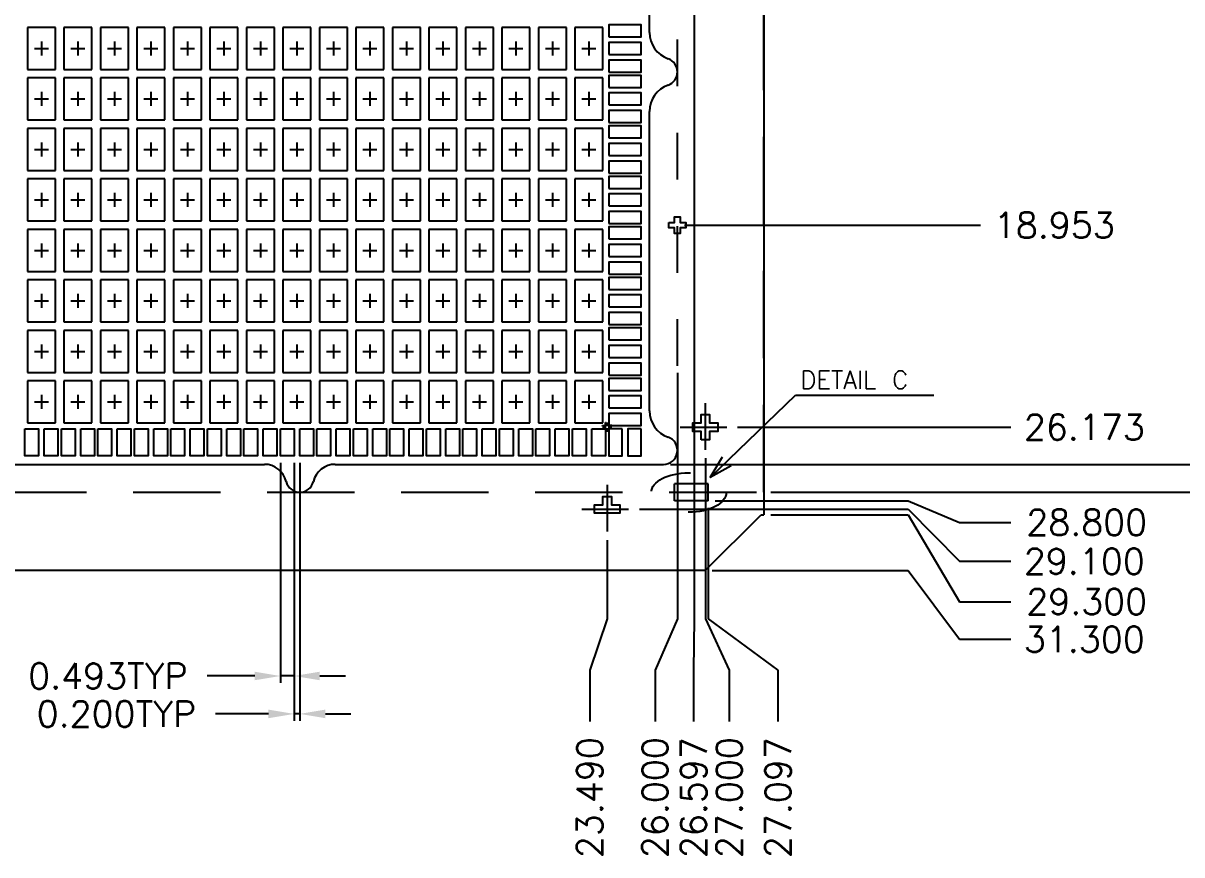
# Model space of a CAD drawing. Header units: millimetres. Extents: x 404.31 to 412.44, y 108.49 to 113.89.
# Drawn here: x 407.147 to 409.632, y 108.516 to 110.3 of the extents above; entities that cross this region are included whole.
import ezdxf

# ---------------------------------------------------------------- set-up
doc = ezdxf.new("R2010")
doc.units = ezdxf.units.MM
doc.header["$LTSCALE"] = 0.5
doc.header["$PDMODE"] = 98
for name, pattern in [('CENTER', [50.8, 31.75, -6.35, 6.35, -6.35]), ('DASHED', [19.05, 12.7, -6.35]), ('HIDDEN', [0.375, 0.25, -0.125])]:
    doc.linetypes.add(name, pattern=pattern)
for name, color, linetype in [('1', 7, 'Continuous'), ('1D', 4, 'Continuous'), ('bz', 3, 'Continuous'), ('DIMENSION', 3, 'Continuous')]:
    doc.layers.add(name, color=color, linetype=linetype)
doc.styles.add('ROMANS', font='romans.shx', dxfattribs={"bigfont": 'AllInOneBig.shx'})
doc.styles.add('SIMPLEX', font='simplex.shx', dxfattribs={"bigfont": 'AllInOneBig.shx'})
doc.styles.get("Standard").update_dxf_attribs({"font": 'txt', "bigfont": 'gbcbig.shx'})
doc.dimstyles.new('C', dxfattribs={"dimtxt": 2.5, "dimasz": 2, "dimexe": 0.35, "dimexo": 0.35, "dimgap": 0.35, "dimtad": 1, "dimdec": 3, "dimtxsty": 'ROMANS', "dimblk": 'OPEN30', "dimcen": 0.3, "dimclrd": 256, "dimclre": 256, "dimclrt": 256, "dimazin": 3, "dimtfac": 1, "dimtdec": 3, "dimtmove": 0, "dimatfit": 0, "dimldrblk": 'OPEN30', "dimfxl": 0.15, "dimarcsym": 1})
doc.dimstyles.new('Standard2', dxfattribs={"dimtxt": 0.055, "dimasz": 0.055, "dimexe": 0.015, "dimexo": 0.015, "dimgap": 0.027, "dimtad": 1, "dimdec": 3, "dimlfac": 16.666667, "dimrnd": 0.0005, "dimzin": 1, "dimtxsty": 'SIMPLEX', "dimcen": 0.1905, "dimclrd": 256, "dimclre": 256, "dimclrt": 256, "dimazin": 3, "dimtp": 0.03, "dimtm": 0.05, "dimtfac": 0.8, "dimtdec": 3, "dimtmove": 0, "dimatfit": 3, "dimfxl": 0.05, "dimtzin": 4, "dimlwd": -1, "dimlwe": -1})

# ---------------------------------------------------------------- blocks, each defined once
blk = doc.blocks.new('_Open30')
at = {"color": 0, "linetype": 'ByBlock', "lineweight": -2}
for p, q in [((-1, 0.268), (0, 0)), ((0, 0), (-1, -0.268)), ((0, 0), (-1, 0))]:
    blk.add_line(p, q, dxfattribs=at)
blk = doc.blocks.new('*D40')
at = {"ltscale": 0.1, "transparency": 16777216}
for p, q in [((408.535, 112.6538), (410.0379, 112.6538)), ((410.0229, 112.5988), (410.0229, 111.59)), ((410.0229, 109.4088), (410.0229, 110.4176)), ((408.535, 109.3538), (410.0379, 109.3538))]:
    blk.add_line(p, q, dxfattribs=at)
for points in [[(410.0137, 112.5988), (410.032, 112.5988), (410.0229, 112.6538)], [(410.0137, 109.4088), (410.032, 109.4088), (410.0229, 109.3538)]]:
    blk.add_solid(points, dxfattribs=at)
at = {"layer": 'Defpoints', "color": 0, "ltscale": 0.1, "transparency": 16777216}
for p in [(408.52, 112.6538), (408.52, 109.3538), (410.0229, 109.3538)]:
    blk.add_point(p, dxfattribs=at)
at = {"ltscale": 0.1, "transparency": 16777216, "insert": (410.0229, 111.0038), "char_height": 0.055, "attachment_point": 5, "rotation": 90, "style": 'SIMPLEX'}
blk.add_mtext('\\A1;50.000X55.000(MOLD PKG)', dxfattribs=at)
blk = doc.blocks.new('*D41')
at = {"ltscale": 0.1, "transparency": 16777216}
for p, q in [((408.7508, 112.7138), (410.2158, 112.7138)), ((410.2008, 112.6588), (410.2008, 111.6057)), ((410.2008, 109.3488), (410.2008, 110.4019)), ((408.7508, 109.2938), (410.2158, 109.2938))]:
    blk.add_line(p, q, dxfattribs=at)
for points in [[(410.1916, 112.6588), (410.2099, 112.6588), (410.2008, 112.7138)], [(410.1916, 109.3488), (410.2099, 109.3488), (410.2008, 109.2938)]]:
    blk.add_solid(points, dxfattribs=at)
at = {"layer": 'Defpoints', "color": 0, "ltscale": 0.1, "transparency": 16777216}
for p in [(408.7358, 112.7138), (408.7358, 109.2938), (410.2008, 109.2938)]:
    blk.add_point(p, dxfattribs=at)
at = {"ltscale": 0.1, "transparency": 16777216, "insert": (410.2008, 111.0038), "char_height": 0.055, "attachment_point": 5, "rotation": 90, "style": 'SIMPLEX'}
blk.add_mtext('\\A1;57.000%%p0.500(TAPE WIDTH)', dxfattribs=at)
blk = doc.blocks.new('*D71')
at = {"ltscale": 0.1, "transparency": 16777216}
for p, q in [((408.3994, 109.191), (408.3994, 109.0222)), ((408.3994, 109.0222), (408.362, 108.9122)), ((408.362, 108.9122), (408.362, 108.8022))]:
    blk.add_line(p, q, dxfattribs=at)
at = {"layer": 'Defpoints', "color": 0, "ltscale": 0.1, "transparency": 16777216}
for p in [(406.99, 111.0038), (408.3994, 109.206), (408.362, 108.8022)]:
    blk.add_point(p, dxfattribs=at)
at = {"ltscale": 0.1, "transparency": 16777216, "insert": (408.362, 108.639), "char_height": 0.055, "attachment_point": 5, "rotation": 90, "style": 'SIMPLEX'}
blk.add_mtext('\\A1;23.490', dxfattribs=at)
blk = doc.blocks.new('*D72')
at = {"ltscale": 0.1, "transparency": 16777216}
for p, q in [((408.61, 109.3667), (408.61, 109.0222)), ((408.61, 109.0222), (408.6613, 108.9122)), ((408.6613, 108.9122), (408.6613, 108.8022))]:
    blk.add_line(p, q, dxfattribs=at)
at = {"layer": 'Defpoints', "color": 0, "ltscale": 0.1, "transparency": 16777216}
for p in [(406.99, 111.0038), (408.61, 109.3817), (408.6613, 108.8022)]:
    blk.add_point(p, dxfattribs=at)
at = {"ltscale": 0.1, "transparency": 16777216, "insert": (408.6613, 108.639), "char_height": 0.055, "attachment_point": 5, "rotation": 90, "style": 'SIMPLEX'}
blk.add_mtext('\\A1;27.000', dxfattribs=at)
blk = doc.blocks.new('*D73')
at = {"ltscale": 0.1, "transparency": 16777216}
blk.add_line((408.6791, 109.4335), (409.2651, 109.4335), dxfattribs=at)
at = {"layer": 'Defpoints', "color": 0, "ltscale": 0.1, "transparency": 16777216}
for p in [(406.99, 111.0038), (408.6641, 109.4335), (409.2651, 109.4335)]:
    blk.add_point(p, dxfattribs=at)
at = {"ltscale": 0.1, "transparency": 16777216, "insert": (409.4231, 109.4335), "char_height": 0.055, "attachment_point": 5, "style": 'SIMPLEX'}
blk.add_mtext('\\A1;26.173', dxfattribs=at)
blk = doc.blocks.new('*D75')
at = {"ltscale": 0.1, "transparency": 16777216}
for p, q in [((408.4685, 109.2578), (409.0451, 109.2578)), ((409.0451, 109.2578), (409.1551, 109.1459)), ((409.1551, 109.1459), (409.2651, 109.1459))]:
    blk.add_line(p, q, dxfattribs=at)
at = {"layer": 'Defpoints', "color": 0, "ltscale": 0.1, "transparency": 16777216}
for p in [(406.99, 111.0038), (408.4535, 109.2578), (409.2651, 109.1459)]:
    blk.add_point(p, dxfattribs=at)
at = {"ltscale": 0.1, "transparency": 16777216, "insert": (409.4231, 109.1459), "char_height": 0.055, "attachment_point": 5, "style": 'SIMPLEX'}
blk.add_mtext('\\A1;29.100', dxfattribs=at)
blk = doc.blocks.new('*D76')
at = {"ltscale": 0.1, "transparency": 16777216}
for p, q in [((408.6308, 109.2758), (409.0451, 109.2758)), ((409.0451, 109.2758), (409.1551, 109.2291)), ((409.1551, 109.2291), (409.2651, 109.2291))]:
    blk.add_line(p, q, dxfattribs=at)
at = {"layer": 'Defpoints', "color": 0, "ltscale": 0.1, "transparency": 16777216}
for p in [(406.99, 111.0038), (408.6158, 109.2758), (409.2651, 109.2291)]:
    blk.add_point(p, dxfattribs=at)
at = {"ltscale": 0.1, "transparency": 16777216, "insert": (409.4283, 109.2291), "char_height": 0.055, "attachment_point": 5, "style": 'SIMPLEX'}
blk.add_mtext('\\A1;28.800', dxfattribs=at)
blk = doc.blocks.new('*D77')
at = {"ltscale": 0.1, "transparency": 16777216}
for p, q in [((408.6248, 109.1258), (409.0451, 109.1258)), ((409.0451, 109.1258), (409.1551, 108.9786)), ((409.1551, 108.9786), (409.2651, 108.9786))]:
    blk.add_line(p, q, dxfattribs=at)
at = {"layer": 'Defpoints', "color": 0, "ltscale": 0.1, "transparency": 16777216}
for p in [(406.99, 111.0038), (408.6098, 109.1258), (409.2651, 108.9786)]:
    blk.add_point(p, dxfattribs=at)
at = {"ltscale": 0.1, "transparency": 16777216, "insert": (409.4231, 108.9786), "char_height": 0.055, "attachment_point": 5, "style": 'SIMPLEX'}
blk.add_mtext('\\A1;31.300', dxfattribs=at)
blk = doc.blocks.new('*D90')
at = {"ltscale": 0.1, "transparency": 16777216}
for p, q in [((408.7508, 109.2458), (409.0451, 109.2458)), ((409.0451, 109.2458), (409.1551, 109.0592)), ((409.1551, 109.0592), (409.2651, 109.0592))]:
    blk.add_line(p, q, dxfattribs=at)
at = {"layer": 'Defpoints', "color": 0, "ltscale": 0.1, "transparency": 16777216}
for p in [(406.99, 111.0038), (408.7358, 109.2458), (409.2651, 109.0592)]:
    blk.add_point(p, dxfattribs=at)
at = {"ltscale": 0.1, "transparency": 16777216, "insert": (409.4283, 109.0592), "char_height": 0.055, "attachment_point": 5, "style": 'SIMPLEX'}
blk.add_mtext('\\A1;29.300', dxfattribs=at)
blk = doc.blocks.new('*D93')
at = {"ltscale": 0.1, "transparency": 16777216}
for p, q in [((408.6158, 109.2608), (408.6158, 109.0222)), ((408.6158, 109.0222), (408.7658, 108.9122)), ((408.7658, 108.9122), (408.7658, 108.8022))]:
    blk.add_line(p, q, dxfattribs=at)
at = {"layer": 'Defpoints', "color": 0, "ltscale": 0.1, "transparency": 16777216}
for p in [(406.99, 111.0038), (408.6158, 109.2758), (408.7658, 108.8022)]:
    blk.add_point(p, dxfattribs=at)
at = {"ltscale": 0.1, "transparency": 16777216, "insert": (408.7658, 108.639), "char_height": 0.055, "attachment_point": 5, "rotation": 90, "style": 'SIMPLEX'}
blk.add_mtext('\\A1;27.097', dxfattribs=at)
blk = doc.blocks.new('*D94')
at = {"ltscale": 0.1, "transparency": 16777216}
for p, q in [((408.5858, 110.3558), (408.5858, 109.0222)), ((408.5858, 109.0222), (408.5848, 108.9122)), ((408.5848, 108.9122), (408.5848, 108.8022))]:
    blk.add_line(p, q, dxfattribs=at)
at = {"layer": 'Defpoints', "color": 0, "ltscale": 0.1, "transparency": 16777216}
for p in [(406.99, 111.0038), (408.5858, 110.3708), (408.5848, 108.8022)]:
    blk.add_point(p, dxfattribs=at)
at = {"ltscale": 0.1, "transparency": 16777216, "insert": (408.5848, 108.639), "char_height": 0.055, "attachment_point": 5, "rotation": 90, "style": 'SIMPLEX'}
blk.add_mtext('\\A1;26.597', dxfattribs=at)
blk = doc.blocks.new('*D106')
at = {"ltscale": 0.1, "transparency": 16777216}
for p, q in [((408.55, 109.5498), (408.55, 109.0222)), ((408.55, 109.0222), (408.5021, 108.9122)), ((408.5021, 108.9122), (408.5021, 108.8022))]:
    blk.add_line(p, q, dxfattribs=at)
at = {"layer": 'Defpoints', "color": 0, "ltscale": 0.1, "transparency": 16777216}
for p in [(406.99, 111.0038), (408.55, 109.5648), (408.5021, 108.8022)]:
    blk.add_point(p, dxfattribs=at)
at = {"ltscale": 0.1, "transparency": 16777216, "insert": (408.5021, 108.639), "char_height": 0.055, "attachment_point": 5, "rotation": 90, "style": 'SIMPLEX'}
blk.add_mtext('\\A1;26.000', dxfattribs=at)
blk = doc.blocks.new('*D122')
at = {"ltscale": 0.1, "transparency": 16777216}
blk.add_line((408.565, 109.8667), (409.2006, 109.8667), dxfattribs=at)
at = {"layer": 'Defpoints', "color": 0, "ltscale": 0.1, "transparency": 16777216}
for p in [(406.99, 111.0038), (408.55, 109.8667), (409.2006, 109.8667)]:
    blk.add_point(p, dxfattribs=at)
at = {"ltscale": 0.1, "transparency": 16777216, "insert": (409.3586, 109.8667), "char_height": 0.055, "attachment_point": 5, "style": 'SIMPLEX'}
blk.add_mtext('\\A1;18.953', dxfattribs=at)
blk = doc.blocks.new('*D131')
at = {"ltscale": 0.1, "transparency": 16777216}
for p, q in [((407.6983, 109.3568), (407.6983, 108.8849)), ((407.7278, 109.3568), (407.7278, 108.8849)), ((407.6433, 108.8999), (407.5412, 108.8999)), ((407.7278, 108.8999), (407.6983, 108.8999)), ((407.7828, 108.8999), (407.8378, 108.8999))]:
    blk.add_line(p, q, dxfattribs=at)
for points in [[(407.6433, 108.9091), (407.6433, 108.8908), (407.6983, 108.8999)], [(407.7828, 108.9091), (407.7828, 108.8908), (407.7278, 108.8999)]]:
    blk.add_solid(points, dxfattribs=at)
at = {"layer": 'Defpoints', "color": 0, "ltscale": 0.1, "transparency": 16777216}
for p in [(407.6983, 109.3718), (407.7278, 109.3718), (407.6983, 108.8999)]:
    blk.add_point(p, dxfattribs=at)
at = {"ltscale": 0.1, "transparency": 16777216, "insert": (407.3282, 108.8999), "char_height": 0.055, "attachment_point": 5, "style": 'SIMPLEX'}
blk.add_mtext('\\A1;0.493TYP', dxfattribs=at)
blk = doc.blocks.new('*D132')
at = {"ltscale": 0.1, "transparency": 16777216}
for p, q in [((407.7278, 109.3568), (407.7278, 108.8036)), ((407.7398, 109.3568), (407.7398, 108.8036)), ((407.6728, 108.8186), (407.5595, 108.8186)), ((407.7398, 108.8186), (407.7278, 108.8186)), ((407.7948, 108.8186), (407.8498, 108.8186))]:
    blk.add_line(p, q, dxfattribs=at)
for points in [[(407.6728, 108.8278), (407.6728, 108.8094), (407.7278, 108.8186)], [(407.7948, 108.8278), (407.7948, 108.8094), (407.7398, 108.8186)]]:
    blk.add_solid(points, dxfattribs=at)
at = {"layer": 'Defpoints', "color": 0, "ltscale": 0.1, "transparency": 16777216}
for p in [(407.7278, 109.3718), (407.7398, 109.3718), (407.7278, 108.8186)]:
    blk.add_point(p, dxfattribs=at)
at = {"ltscale": 0.1, "transparency": 16777216, "insert": (407.3465, 108.8186), "char_height": 0.055, "attachment_point": 5, "style": 'SIMPLEX'}
blk.add_mtext('\\A1;0.200TYP', dxfattribs=at)

msp = doc.modelspace()

# ---------------------------------------------------------------- linework, layer by layer
at = {"color": 2, "linetype": 'HIDDEN', "ltscale": 1.5}
msp.add_line((408.735808, 109.293803), (408.735808, 112.713803), dxfattribs=at)
at = {"color": 3, "linetype": 'CENTER', "ltscale": 0.005}
msp.add_line((408.549988, 109.564826), (408.549988, 112.221784), dxfattribs=at)
at = {"color": 0}
msp.add_line((408.735808, 110.370803), (408.735808, 109.245803), dxfattribs=at)
at = {"color": 4, "linetype": 'CENTER', "ltscale": 0.005}
for p, q in [((407.170738, 110.245703), (407.200738, 110.245703)), ((407.185738, 110.260703), (407.185738, 110.230703)), ((407.249038, 110.245703), (407.279038, 110.245703)), ((407.264038, 110.260703), (407.264038, 110.230703)), ((407.327338, 110.245703), (407.357338, 110.245703)), ((407.342338, 110.260703), (407.342338, 110.230703)), ((407.405638, 110.245703), (407.435638, 110.245703)), ((407.420638, 110.260703), (407.420638, 110.230703)), ((407.483938, 110.245703), (407.513938, 110.245703)), ((407.498938, 110.260703), (407.498938, 110.230703)), ((407.562238, 110.245703), (407.592238, 110.245703)), ((407.577238, 110.260703), (407.577238, 110.230703)), ((407.640538, 110.245703), (407.670538, 110.245703)), ((407.655538, 110.260703), (407.655538, 110.230703)), ((407.718838, 110.245703), (407.748838, 110.245703)), ((407.733838, 110.260703), (407.733838, 110.230703)), ((407.797138, 110.245703), (407.827138, 110.245703)), ((407.812138, 110.260703), (407.812138, 110.230703)), ((407.875438, 110.245703), (407.905438, 110.245703)), ((407.890438, 110.260703), (407.890438, 110.230703)), ((407.953738, 110.245703), (407.983738, 110.245703)), ((407.968738, 110.260703), (407.968738, 110.230703)), ((408.032038, 110.245703), (408.062038, 110.245703)), ((408.047038, 110.260703), (408.047038, 110.230703)), ((408.110338, 110.245703), (408.140338, 110.245703)), ((408.125338, 110.260703), (408.125338, 110.230703)), ((408.188638, 110.245703), (408.218638, 110.245703)), ((408.203638, 110.260703), (408.203638, 110.230703)), ((408.266938, 110.245703), (408.296938, 110.245703)), ((408.281938, 110.260703), (408.281938, 110.230703)), ((408.345238, 110.245703), (408.375238, 110.245703)), ((408.360238, 110.260703), (408.360238, 110.230703)), ((407.170738, 110.137403), (407.200738, 110.137403)), ((407.185738, 110.152403), (407.185738, 110.122403)), ((407.249038, 110.137403), (407.279038, 110.137403)), ((407.264038, 110.152403), (407.264038, 110.122403)), ((407.327338, 110.137403), (407.357338, 110.137403)), ((407.342338, 110.152403), (407.342338, 110.122403)), ((407.405638, 110.137403), (407.435638, 110.137403)), ((407.420638, 110.152403), (407.420638, 110.122403)), ((407.483938, 110.137403), (407.513938, 110.137403)), ((407.498938, 110.152403), (407.498938, 110.122403)), ((407.562238, 110.137403), (407.592238, 110.137403)), ((407.577238, 110.152403), (407.577238, 110.122403)), ((407.640538, 110.137403), (407.670538, 110.137403)), ((407.655538, 110.152403), (407.655538, 110.122403)), ((407.718838, 110.137403), (407.748838, 110.137403)), ((407.733838, 110.152403), (407.733838, 110.122403)), ((407.797138, 110.137403), (407.827138, 110.137403)), ((407.812138, 110.152403), (407.812138, 110.122403)), ((407.875438, 110.137403), (407.905438, 110.137403)), ((407.890438, 110.152403), (407.890438, 110.122403)), ((407.953738, 110.137403), (407.983738, 110.137403)), ((407.968738, 110.152403), (407.968738, 110.122403)), ((408.032038, 110.137403), (408.062038, 110.137403)), ((408.047038, 110.152403), (408.047038, 110.122403)), ((408.110338, 110.137403), (408.140338, 110.137403)), ((408.125338, 110.152403), (408.125338, 110.122403)), ((408.188638, 110.137403), (408.218638, 110.137403)), ((408.203638, 110.152403), (408.203638, 110.122403)), ((408.266938, 110.137403), (408.296938, 110.137403)), ((408.281938, 110.152403), (408.281938, 110.122403)), ((408.345238, 110.137403), (408.375238, 110.137403)), ((408.360238, 110.152403), (408.360238, 110.122403)), ((407.185738, 110.044103), (407.185738, 110.014103)), ((407.264038, 110.044103), (407.264038, 110.014103)), ((407.342338, 110.044103), (407.342338, 110.014103)), ((407.420638, 110.044103), (407.420638, 110.014103)), ((407.498938, 110.044103), (407.498938, 110.014103)), ((407.577238, 110.044103), (407.577238, 110.014103)), ((407.655538, 110.044103), (407.655538, 110.014103)), ((407.733838, 110.044103), (407.733838, 110.014103)), ((407.812138, 110.044103), (407.812138, 110.014103)), ((407.890438, 110.044103), (407.890438, 110.014103)), ((407.968738, 110.044103), (407.968738, 110.014103)), ((408.047038, 110.044103), (408.047038, 110.014103)), ((408.125338, 110.044103), (408.125338, 110.014103)), ((408.203638, 110.044103), (408.203638, 110.014103)), ((408.281938, 110.044103), (408.281938, 110.014103)), ((408.360238, 110.044103), (408.360238, 110.014103)), ((407.170738, 110.029103), (407.200738, 110.029103)), ((407.249038, 110.029103), (407.279038, 110.029103)), ((407.327338, 110.029103), (407.357338, 110.029103)), ((407.405638, 110.029103), (407.435638, 110.029103)), ((407.483938, 110.029103), (407.513938, 110.029103)), ((407.562238, 110.029103), (407.592238, 110.029103)), ((407.640538, 110.029103), (407.670538, 110.029103)), ((407.718838, 110.029103), (407.748838, 110.029103)), ((407.797138, 110.029103), (407.827138, 110.029103)), ((407.875438, 110.029103), (407.905438, 110.029103)), ((407.953738, 110.029103), (407.983738, 110.029103)), ((408.032038, 110.029103), (408.062038, 110.029103)), ((408.110338, 110.029103), (408.140338, 110.029103)), ((408.188638, 110.029103), (408.218638, 110.029103)), ((408.266938, 110.029103), (408.296938, 110.029103)), ((408.345238, 110.029103), (408.375238, 110.029103)), ((407.170738, 109.920803), (407.200738, 109.920803)), ((407.185738, 109.935803), (407.185738, 109.905803)), ((407.249038, 109.920803), (407.279038, 109.920803)), ((407.264038, 109.935803), (407.264038, 109.905803)), ((407.327338, 109.920803), (407.357338, 109.920803)), ((407.342338, 109.935803), (407.342338, 109.905803)), ((407.405638, 109.920803), (407.435638, 109.920803)), ((407.420638, 109.935803), (407.420638, 109.905803)), ((407.483938, 109.920803), (407.513938, 109.920803)), ((407.498938, 109.935803), (407.498938, 109.905803)), ((407.562238, 109.920803), (407.592238, 109.920803)), ((407.577238, 109.935803), (407.577238, 109.905803)), ((407.640538, 109.920803), (407.670538, 109.920803)), ((407.655538, 109.935803), (407.655538, 109.905803)), ((407.718838, 109.920803), (407.748838, 109.920803)), ((407.733838, 109.935803), (407.733838, 109.905803)), ((407.797138, 109.920803), (407.827138, 109.920803)), ((407.812138, 109.935803), (407.812138, 109.905803)), ((407.875438, 109.920803), (407.905438, 109.920803)), ((407.890438, 109.935803), (407.890438, 109.905803)), ((407.953738, 109.920803), (407.983738, 109.920803)), ((407.968738, 109.935803), (407.968738, 109.905803)), ((408.032038, 109.920803), (408.062038, 109.920803)), ((408.047038, 109.935803), (408.047038, 109.905803)), ((408.110338, 109.920803), (408.140338, 109.920803)), ((408.125338, 109.935803), (408.125338, 109.905803)), ((408.188638, 109.920803), (408.218638, 109.920803)), ((408.203638, 109.935803), (408.203638, 109.905803)), ((408.266938, 109.920803), (408.296938, 109.920803)), ((408.281938, 109.935803), (408.281938, 109.905803)), ((408.345238, 109.920803), (408.375238, 109.920803)), ((408.360238, 109.935803), (408.360238, 109.905803)), ((407.185738, 109.827503), (407.185738, 109.797503)), ((407.264038, 109.827503), (407.264038, 109.797503)), ((407.342338, 109.827503), (407.342338, 109.797503)), ((407.420638, 109.827503), (407.420638, 109.797503)), ((407.498938, 109.827503), (407.498938, 109.797503)), ((407.577238, 109.827503), (407.577238, 109.797503)), ((407.655538, 109.827503), (407.655538, 109.797503)), ((407.733838, 109.827503), (407.733838, 109.797503)), ((407.812138, 109.827503), (407.812138, 109.797503)), ((407.890438, 109.827503), (407.890438, 109.797503)), ((407.968738, 109.827503), (407.968738, 109.797503)), ((408.047038, 109.827503), (408.047038, 109.797503)), ((408.125338, 109.827503), (408.125338, 109.797503)), ((408.203638, 109.827503), (408.203638, 109.797503)), ((408.281938, 109.827503), (408.281938, 109.797503)), ((408.360238, 109.827503), (408.360238, 109.797503)), ((407.170738, 109.812503), (407.200738, 109.812503)), ((407.249038, 109.812503), (407.279038, 109.812503)), ((407.327338, 109.812503), (407.357338, 109.812503)), ((407.405638, 109.812503), (407.435638, 109.812503)), ((407.483938, 109.812503), (407.513938, 109.812503)), ((407.562238, 109.812503), (407.592238, 109.812503)), ((407.640538, 109.812503), (407.670538, 109.812503)), ((407.718838, 109.812503), (407.748838, 109.812503)), ((407.797138, 109.812503), (407.827138, 109.812503)), ((407.875438, 109.812503), (407.905438, 109.812503)), ((407.953738, 109.812503), (407.983738, 109.812503)), ((408.032038, 109.812503), (408.062038, 109.812503)), ((408.110338, 109.812503), (408.140338, 109.812503)), ((408.188638, 109.812503), (408.218638, 109.812503)), ((408.266938, 109.812503), (408.296938, 109.812503)), ((408.345238, 109.812503), (408.375238, 109.812503)), ((407.185738, 109.719203), (407.185738, 109.689203)), ((407.264038, 109.719203), (407.264038, 109.689203)), ((407.342338, 109.719203), (407.342338, 109.689203)), ((407.420638, 109.719203), (407.420638, 109.689203)), ((407.498938, 109.719203), (407.498938, 109.689203)), ((407.577238, 109.719203), (407.577238, 109.689203)), ((407.655538, 109.719203), (407.655538, 109.689203)), ((407.733838, 109.719203), (407.733838, 109.689203)), ((407.812138, 109.719203), (407.812138, 109.689203)), ((407.890438, 109.719203), (407.890438, 109.689203)), ((407.968738, 109.719203), (407.968738, 109.689203)), ((408.047038, 109.719203), (408.047038, 109.689203)), ((408.125338, 109.719203), (408.125338, 109.689203)), ((408.203638, 109.719203), (408.203638, 109.689203)), ((408.281938, 109.719203), (408.281938, 109.689203)), ((408.360238, 109.719203), (408.360238, 109.689203)), ((407.170738, 109.704203), (407.200738, 109.704203)), ((407.249038, 109.704203), (407.279038, 109.704203)), ((407.327338, 109.704203), (407.357338, 109.704203)), ((407.405638, 109.704203), (407.435638, 109.704203)), ((407.483938, 109.704203), (407.513938, 109.704203)), ((407.562238, 109.704203), (407.592238, 109.704203)), ((407.640538, 109.704203), (407.670538, 109.704203)), ((407.718838, 109.704203), (407.748838, 109.704203)), ((407.797138, 109.704203), (407.827138, 109.704203)), ((407.875438, 109.704203), (407.905438, 109.704203)), ((407.953738, 109.704203), (407.983738, 109.704203)), ((408.032038, 109.704203), (408.062038, 109.704203)), ((408.110338, 109.704203), (408.140338, 109.704203)), ((408.188638, 109.704203), (408.218638, 109.704203)), ((408.266938, 109.704203), (408.296938, 109.704203)), ((408.345238, 109.704203), (408.375238, 109.704203)), ((407.170738, 109.595903), (407.200738, 109.595903)), ((407.185738, 109.610903), (407.185738, 109.580903)), ((407.249038, 109.595903), (407.279038, 109.595903)), ((407.264038, 109.610903), (407.264038, 109.580903)), ((407.327338, 109.595903), (407.357338, 109.595903)), ((407.342338, 109.610903), (407.342338, 109.580903)), ((407.405638, 109.595903), (407.435638, 109.595903)), ((407.420638, 109.610903), (407.420638, 109.580903)), ((407.483938, 109.595903), (407.513938, 109.595903)), ((407.498938, 109.610903), (407.498938, 109.580903)), ((407.562238, 109.595903), (407.592238, 109.595903)), ((407.577238, 109.610903), (407.577238, 109.580903)), ((407.640538, 109.595903), (407.670538, 109.595903)), ((407.655538, 109.610903), (407.655538, 109.580903)), ((407.718838, 109.595903), (407.748838, 109.595903)), ((407.733838, 109.610903), (407.733838, 109.580903)), ((407.797138, 109.595903), (407.827138, 109.595903)), ((407.812138, 109.610903), (407.812138, 109.580903)), ((407.875438, 109.595903), (407.905438, 109.595903)), ((407.890438, 109.610903), (407.890438, 109.580903)), ((407.953738, 109.595903), (407.983738, 109.595903)), ((407.968738, 109.610903), (407.968738, 109.580903)), ((408.032038, 109.595903), (408.062038, 109.595903)), ((408.047038, 109.610903), (408.047038, 109.580903)), ((408.110338, 109.595903), (408.140338, 109.595903)), ((408.125338, 109.610903), (408.125338, 109.580903)), ((408.188638, 109.595903), (408.218638, 109.595903)), ((408.203638, 109.610903), (408.203638, 109.580903)), ((408.266938, 109.595903), (408.296938, 109.595903)), ((408.281938, 109.610903), (408.281938, 109.580903)), ((408.345238, 109.595903), (408.375238, 109.595903)), ((408.360238, 109.610903), (408.360238, 109.580903)), ((407.185738, 109.502603), (407.185738, 109.472603)), ((407.264038, 109.502603), (407.264038, 109.472603)), ((407.342338, 109.502603), (407.342338, 109.472603)), ((407.420638, 109.502603), (407.420638, 109.472603)), ((407.498938, 109.502603), (407.498938, 109.472603)), ((407.577238, 109.502603), (407.577238, 109.472603)), ((407.655538, 109.502603), (407.655538, 109.472603)), ((407.733838, 109.502603), (407.733838, 109.472603)), ((407.812138, 109.502603), (407.812138, 109.472603)), ((407.890438, 109.502603), (407.890438, 109.472603)), ((407.968738, 109.502603), (407.968738, 109.472603)), ((408.047038, 109.502603), (408.047038, 109.472603)), ((408.125338, 109.502603), (408.125338, 109.472603)), ((408.203638, 109.502603), (408.203638, 109.472603)), ((408.281938, 109.502603), (408.281938, 109.472603)), ((408.360238, 109.502603), (408.360238, 109.472603)), ((407.170738, 109.487603), (407.200738, 109.487603)), ((407.249038, 109.487603), (407.279038, 109.487603)), ((407.327338, 109.487603), (407.357338, 109.487603)), ((407.405638, 109.487603), (407.435638, 109.487603)), ((407.483938, 109.487603), (407.513938, 109.487603)), ((407.562238, 109.487603), (407.592238, 109.487603)), ((407.640538, 109.487603), (407.670538, 109.487603)), ((407.718838, 109.487603), (407.748838, 109.487603)), ((407.797138, 109.487603), (407.827138, 109.487603)), ((407.875438, 109.487603), (407.905438, 109.487603)), ((407.953738, 109.487603), (407.983738, 109.487603)), ((408.032038, 109.487603), (408.062038, 109.487603)), ((408.110338, 109.487603), (408.140338, 109.487603)), ((408.188638, 109.487603), (408.218638, 109.487603)), ((408.266938, 109.487603), (408.296938, 109.487603)), ((408.345238, 109.487603), (408.375238, 109.487603))]:
    msp.add_line(p, q, dxfattribs=at)
at = {"ltscale": 0.1}
msp.add_line((408.402988, 109.474753), (408.425038, 109.474753), dxfattribs=at)
at = {"linetype": 'CENTER', "ltscale": 0.001}
for p, q in [((408.609988, 109.485214), (408.609988, 109.381693)), ((408.555892, 109.433453), (408.664083, 109.433453)), ((408.399388, 109.309564), (408.399388, 109.206043)), ((408.345292, 109.257803), (408.453483, 109.257803))]:
    msp.add_line(p, q, dxfattribs=at)
at = {"color": 1, "linetype": 'HIDDEN', "ltscale": 0.5}
for points in [[(407.155738, 110.200703), (407.215738, 110.200703), (407.215738, 110.290703), (407.155738, 110.290703)], [(407.234038, 110.200703), (407.294038, 110.200703), (407.294038, 110.290703), (407.234038, 110.290703)], [(407.312338, 110.200703), (407.372338, 110.200703), (407.372338, 110.290703), (407.312338, 110.290703)], [(407.390638, 110.200703), (407.450638, 110.200703), (407.450638, 110.290703), (407.390638, 110.290703)], [(407.468938, 110.200703), (407.528938, 110.200703), (407.528938, 110.290703), (407.468938, 110.290703)], [(407.547238, 110.200703), (407.607238, 110.200703), (407.607238, 110.290703), (407.547238, 110.290703)], [(407.625538, 110.200703), (407.685538, 110.200703), (407.685538, 110.290703), (407.625538, 110.290703)], [(407.703838, 110.200703), (407.763838, 110.200703), (407.763838, 110.290703), (407.703838, 110.290703)], [(407.782138, 110.200703), (407.842138, 110.200703), (407.842138, 110.290703), (407.782138, 110.290703)], [(407.860438, 110.200703), (407.920438, 110.200703), (407.920438, 110.290703), (407.860438, 110.290703)], [(407.938738, 110.200703), (407.998738, 110.200703), (407.998738, 110.290703), (407.938738, 110.290703)], [(408.017038, 110.200703), (408.077038, 110.200703), (408.077038, 110.290703), (408.017038, 110.290703)], [(408.095338, 110.200703), (408.155338, 110.200703), (408.155338, 110.290703), (408.095338, 110.290703)], [(408.173638, 110.200703), (408.233638, 110.200703), (408.233638, 110.290703), (408.173638, 110.290703)], [(408.251938, 110.200703), (408.311938, 110.200703), (408.311938, 110.290703), (408.251938, 110.290703)], [(408.330238, 110.200703), (408.390238, 110.200703), (408.390238, 110.290703), (408.330238, 110.290703)], [(407.155738, 110.092403), (407.215738, 110.092403), (407.215738, 110.182403), (407.155738, 110.182403)], [(407.234038, 110.092403), (407.294038, 110.092403), (407.294038, 110.182403), (407.234038, 110.182403)], [(407.312338, 110.092403), (407.372338, 110.092403), (407.372338, 110.182403), (407.312338, 110.182403)], [(407.390638, 110.092403), (407.450638, 110.092403), (407.450638, 110.182403), (407.390638, 110.182403)], [(407.468938, 110.092403), (407.528938, 110.092403), (407.528938, 110.182403), (407.468938, 110.182403)], [(407.547238, 110.092403), (407.607238, 110.092403), (407.607238, 110.182403), (407.547238, 110.182403)], [(407.625538, 110.092403), (407.685538, 110.092403), (407.685538, 110.182403), (407.625538, 110.182403)], [(407.703838, 110.092403), (407.763838, 110.092403), (407.763838, 110.182403), (407.703838, 110.182403)], [(407.782138, 110.092403), (407.842138, 110.092403), (407.842138, 110.182403), (407.782138, 110.182403)], [(407.860438, 110.092403), (407.920438, 110.092403), (407.920438, 110.182403), (407.860438, 110.182403)], [(407.938738, 110.092403), (407.998738, 110.092403), (407.998738, 110.182403), (407.938738, 110.182403)], [(408.017038, 110.092403), (408.077038, 110.092403), (408.077038, 110.182403), (408.017038, 110.182403)], [(408.095338, 110.092403), (408.155338, 110.092403), (408.155338, 110.182403), (408.095338, 110.182403)], [(408.173638, 110.092403), (408.233638, 110.092403), (408.233638, 110.182403), (408.173638, 110.182403)], [(408.251938, 110.092403), (408.311938, 110.092403), (408.311938, 110.182403), (408.251938, 110.182403)], [(408.330238, 110.092403), (408.390238, 110.092403), (408.390238, 110.182403), (408.330238, 110.182403)], [(407.155738, 109.984103), (407.215738, 109.984103), (407.215738, 110.074103), (407.155738, 110.074103)], [(407.234038, 109.984103), (407.294038, 109.984103), (407.294038, 110.074103), (407.234038, 110.074103)], [(407.312338, 109.984103), (407.372338, 109.984103), (407.372338, 110.074103), (407.312338, 110.074103)], [(407.390638, 109.984103), (407.450638, 109.984103), (407.450638, 110.074103), (407.390638, 110.074103)], [(407.468938, 109.984103), (407.528938, 109.984103), (407.528938, 110.074103), (407.468938, 110.074103)], [(407.547238, 109.984103), (407.607238, 109.984103), (407.607238, 110.074103), (407.547238, 110.074103)], [(407.625538, 109.984103), (407.685538, 109.984103), (407.685538, 110.074103), (407.625538, 110.074103)], [(407.703838, 109.984103), (407.763838, 109.984103), (407.763838, 110.074103), (407.703838, 110.074103)], [(407.782138, 109.984103), (407.842138, 109.984103), (407.842138, 110.074103), (407.782138, 110.074103)], [(407.860438, 109.984103), (407.920438, 109.984103), (407.920438, 110.074103), (407.860438, 110.074103)], [(407.938738, 109.984103), (407.998738, 109.984103), (407.998738, 110.074103), (407.938738, 110.074103)], [(408.017038, 109.984103), (408.077038, 109.984103), (408.077038, 110.074103), (408.017038, 110.074103)], [(408.095338, 109.984103), (408.155338, 109.984103), (408.155338, 110.074103), (408.095338, 110.074103)], [(408.173638, 109.984103), (408.233638, 109.984103), (408.233638, 110.074103), (408.173638, 110.074103)], [(408.251938, 109.984103), (408.311938, 109.984103), (408.311938, 110.074103), (408.251938, 110.074103)], [(408.330238, 109.984103), (408.390238, 109.984103), (408.390238, 110.074103), (408.330238, 110.074103)], [(407.155738, 109.875803), (407.215738, 109.875803), (407.215738, 109.965803), (407.155738, 109.965803)], [(407.234038, 109.875803), (407.294038, 109.875803), (407.294038, 109.965803), (407.234038, 109.965803)], [(407.312338, 109.875803), (407.372338, 109.875803), (407.372338, 109.965803), (407.312338, 109.965803)], [(407.390638, 109.875803), (407.450638, 109.875803), (407.450638, 109.965803), (407.390638, 109.965803)], [(407.468938, 109.875803), (407.528938, 109.875803), (407.528938, 109.965803), (407.468938, 109.965803)], [(407.547238, 109.875803), (407.607238, 109.875803), (407.607238, 109.965803), (407.547238, 109.965803)], [(407.625538, 109.875803), (407.685538, 109.875803), (407.685538, 109.965803), (407.625538, 109.965803)], [(407.703838, 109.875803), (407.763838, 109.875803), (407.763838, 109.965803), (407.703838, 109.965803)], [(407.782138, 109.875803), (407.842138, 109.875803), (407.842138, 109.965803), (407.782138, 109.965803)], [(407.860438, 109.875803), (407.920438, 109.875803), (407.920438, 109.965803), (407.860438, 109.965803)], [(407.938738, 109.875803), (407.998738, 109.875803), (407.998738, 109.965803), (407.938738, 109.965803)], [(408.017038, 109.875803), (408.077038, 109.875803), (408.077038, 109.965803), (408.017038, 109.965803)], [(408.095338, 109.875803), (408.155338, 109.875803), (408.155338, 109.965803), (408.095338, 109.965803)], [(408.173638, 109.875803), (408.233638, 109.875803), (408.233638, 109.965803), (408.173638, 109.965803)], [(408.251938, 109.875803), (408.311938, 109.875803), (408.311938, 109.965803), (408.251938, 109.965803)], [(408.330238, 109.875803), (408.390238, 109.875803), (408.390238, 109.965803), (408.330238, 109.965803)], [(407.155738, 109.767503), (407.215738, 109.767503), (407.215738, 109.857503), (407.155738, 109.857503)], [(407.234038, 109.767503), (407.294038, 109.767503), (407.294038, 109.857503), (407.234038, 109.857503)], [(407.312338, 109.767503), (407.372338, 109.767503), (407.372338, 109.857503), (407.312338, 109.857503)], [(407.390638, 109.767503), (407.450638, 109.767503), (407.450638, 109.857503), (407.390638, 109.857503)], [(407.468938, 109.767503), (407.528938, 109.767503), (407.528938, 109.857503), (407.468938, 109.857503)], [(407.547238, 109.767503), (407.607238, 109.767503), (407.607238, 109.857503), (407.547238, 109.857503)], [(407.625538, 109.767503), (407.685538, 109.767503), (407.685538, 109.857503), (407.625538, 109.857503)], [(407.703838, 109.767503), (407.763838, 109.767503), (407.763838, 109.857503), (407.703838, 109.857503)], [(407.782138, 109.767503), (407.842138, 109.767503), (407.842138, 109.857503), (407.782138, 109.857503)], [(407.860438, 109.767503), (407.920438, 109.767503), (407.920438, 109.857503), (407.860438, 109.857503)], [(407.938738, 109.767503), (407.998738, 109.767503), (407.998738, 109.857503), (407.938738, 109.857503)], [(408.017038, 109.767503), (408.077038, 109.767503), (408.077038, 109.857503), (408.017038, 109.857503)], [(408.095338, 109.767503), (408.155338, 109.767503), (408.155338, 109.857503), (408.095338, 109.857503)], [(408.173638, 109.767503), (408.233638, 109.767503), (408.233638, 109.857503), (408.173638, 109.857503)], [(408.251938, 109.767503), (408.311938, 109.767503), (408.311938, 109.857503), (408.251938, 109.857503)], [(408.330238, 109.767503), (408.390238, 109.767503), (408.390238, 109.857503), (408.330238, 109.857503)], [(407.155738, 109.659203), (407.215738, 109.659203), (407.215738, 109.749203), (407.155738, 109.749203)], [(407.234038, 109.659203), (407.294038, 109.659203), (407.294038, 109.749203), (407.234038, 109.749203)], [(407.312338, 109.659203), (407.372338, 109.659203), (407.372338, 109.749203), (407.312338, 109.749203)], [(407.390638, 109.659203), (407.450638, 109.659203), (407.450638, 109.749203), (407.390638, 109.749203)], [(407.468938, 109.659203), (407.528938, 109.659203), (407.528938, 109.749203), (407.468938, 109.749203)], [(407.547238, 109.659203), (407.607238, 109.659203), (407.607238, 109.749203), (407.547238, 109.749203)], [(407.625538, 109.659203), (407.685538, 109.659203), (407.685538, 109.749203), (407.625538, 109.749203)], [(407.703838, 109.659203), (407.763838, 109.659203), (407.763838, 109.749203), (407.703838, 109.749203)], [(407.782138, 109.659203), (407.842138, 109.659203), (407.842138, 109.749203), (407.782138, 109.749203)], [(407.860438, 109.659203), (407.920438, 109.659203), (407.920438, 109.749203), (407.860438, 109.749203)], [(407.938738, 109.659203), (407.998738, 109.659203), (407.998738, 109.749203), (407.938738, 109.749203)], [(408.017038, 109.659203), (408.077038, 109.659203), (408.077038, 109.749203), (408.017038, 109.749203)], [(408.095338, 109.659203), (408.155338, 109.659203), (408.155338, 109.749203), (408.095338, 109.749203)], [(408.173638, 109.659203), (408.233638, 109.659203), (408.233638, 109.749203), (408.173638, 109.749203)], [(408.251938, 109.659203), (408.311938, 109.659203), (408.311938, 109.749203), (408.251938, 109.749203)], [(408.330238, 109.659203), (408.390238, 109.659203), (408.390238, 109.749203), (408.330238, 109.749203)], [(407.155738, 109.550903), (407.215738, 109.550903), (407.215738, 109.640903), (407.155738, 109.640903)], [(407.234038, 109.550903), (407.294038, 109.550903), (407.294038, 109.640903), (407.234038, 109.640903)], [(407.312338, 109.550903), (407.372338, 109.550903), (407.372338, 109.640903), (407.312338, 109.640903)], [(407.390638, 109.550903), (407.450638, 109.550903), (407.450638, 109.640903), (407.390638, 109.640903)], [(407.468938, 109.550903), (407.528938, 109.550903), (407.528938, 109.640903), (407.468938, 109.640903)], [(407.547238, 109.550903), (407.607238, 109.550903), (407.607238, 109.640903), (407.547238, 109.640903)], [(407.625538, 109.550903), (407.685538, 109.550903), (407.685538, 109.640903), (407.625538, 109.640903)], [(407.703838, 109.550903), (407.763838, 109.550903), (407.763838, 109.640903), (407.703838, 109.640903)], [(407.782138, 109.550903), (407.842138, 109.550903), (407.842138, 109.640903), (407.782138, 109.640903)], [(407.860438, 109.550903), (407.920438, 109.550903), (407.920438, 109.640903), (407.860438, 109.640903)], [(407.938738, 109.550903), (407.998738, 109.550903), (407.998738, 109.640903), (407.938738, 109.640903)], [(408.017038, 109.550903), (408.077038, 109.550903), (408.077038, 109.640903), (408.017038, 109.640903)], [(408.095338, 109.550903), (408.155338, 109.550903), (408.155338, 109.640903), (408.095338, 109.640903)], [(408.173638, 109.550903), (408.233638, 109.550903), (408.233638, 109.640903), (408.173638, 109.640903)], [(408.251938, 109.550903), (408.311938, 109.550903), (408.311938, 109.640903), (408.251938, 109.640903)], [(408.330238, 109.550903), (408.390238, 109.550903), (408.390238, 109.640903), (408.330238, 109.640903)], [(407.155738, 109.442603), (407.215738, 109.442603), (407.215738, 109.532603), (407.155738, 109.532603)], [(407.234038, 109.442603), (407.294038, 109.442603), (407.294038, 109.532603), (407.234038, 109.532603)], [(407.312338, 109.442603), (407.372338, 109.442603), (407.372338, 109.532603), (407.312338, 109.532603)], [(407.390638, 109.442603), (407.450638, 109.442603), (407.450638, 109.532603), (407.390638, 109.532603)], [(407.468938, 109.442603), (407.528938, 109.442603), (407.528938, 109.532603), (407.468938, 109.532603)], [(407.547238, 109.442603), (407.607238, 109.442603), (407.607238, 109.532603), (407.547238, 109.532603)], [(407.625538, 109.442603), (407.685538, 109.442603), (407.685538, 109.532603), (407.625538, 109.532603)], [(407.703838, 109.442603), (407.763838, 109.442603), (407.763838, 109.532603), (407.703838, 109.532603)], [(407.782138, 109.442603), (407.842138, 109.442603), (407.842138, 109.532603), (407.782138, 109.532603)], [(407.860438, 109.442603), (407.920438, 109.442603), (407.920438, 109.532603), (407.860438, 109.532603)], [(407.938738, 109.442603), (407.998738, 109.442603), (407.998738, 109.532603), (407.938738, 109.532603)], [(408.017038, 109.442603), (408.077038, 109.442603), (408.077038, 109.532603), (408.017038, 109.532603)], [(408.095338, 109.442603), (408.155338, 109.442603), (408.155338, 109.532603), (408.095338, 109.532603)], [(408.173638, 109.442603), (408.233638, 109.442603), (408.233638, 109.532603), (408.173638, 109.532603)], [(408.251938, 109.442603), (408.311938, 109.442603), (408.311938, 109.532603), (408.251938, 109.532603)], [(408.330238, 109.442603), (408.390238, 109.442603), (408.390238, 109.532603), (408.330238, 109.532603)]]:
    msp.add_lwpolyline(points, close=True, dxfattribs=at)
at = {"ltscale": 0.1}
for points in [[(408.402988, 110.270553), (408.472018, 110.270553), (408.472018, 110.296253), (408.402988, 110.296253)], [(408.402988, 110.232853), (408.472018, 110.232853), (408.472018, 110.258553), (408.402988, 110.258553)], [(408.402988, 110.195153), (408.472018, 110.195153), (408.472018, 110.220853), (408.402988, 110.220853)], [(408.402988, 110.162253), (408.472018, 110.162253), (408.472018, 110.187953), (408.402988, 110.187953)], [(408.402988, 110.124553), (408.472018, 110.124553), (408.472018, 110.150253), (408.402988, 110.150253)], [(408.402988, 110.086853), (408.472018, 110.086853), (408.472018, 110.112553), (408.402988, 110.112553)], [(408.402988, 110.053953), (408.472018, 110.053953), (408.472018, 110.079653), (408.402988, 110.079653)], [(408.402988, 110.016253), (408.472018, 110.016253), (408.472018, 110.041953), (408.402988, 110.041953)], [(408.402988, 109.978553), (408.472018, 109.978553), (408.472018, 110.004253), (408.402988, 110.004253)], [(408.402988, 109.945653), (408.472018, 109.945653), (408.472018, 109.971353), (408.402988, 109.971353)], [(408.402988, 109.907953), (408.472018, 109.907953), (408.472018, 109.933653), (408.402988, 109.933653)], [(408.402988, 109.870253), (408.472018, 109.870253), (408.472018, 109.895953), (408.402988, 109.895953)], [(408.402988, 109.837353), (408.472018, 109.837353), (408.472018, 109.863053), (408.402988, 109.863053)], [(408.402988, 109.799653), (408.472018, 109.799653), (408.472018, 109.825353), (408.402988, 109.825353)], [(408.402988, 109.761953), (408.472018, 109.761953), (408.472018, 109.787653), (408.402988, 109.787653)], [(408.402988, 109.729053), (408.472018, 109.729053), (408.472018, 109.754753), (408.402988, 109.754753)], [(408.402988, 109.691353), (408.472018, 109.691353), (408.472018, 109.717053), (408.402988, 109.717053)], [(408.402988, 109.653653), (408.472018, 109.653653), (408.472018, 109.679353), (408.402988, 109.679353)], [(408.402988, 109.620753), (408.472018, 109.620753), (408.472018, 109.646453), (408.402988, 109.646453)], [(408.402988, 109.583053), (408.472018, 109.583053), (408.472018, 109.608753), (408.402988, 109.608753)], [(408.402988, 109.545353), (408.472018, 109.545353), (408.472018, 109.571053), (408.402988, 109.571053)], [(408.402988, 109.512453), (408.472018, 109.512453), (408.472018, 109.538153), (408.402988, 109.538153)], [(408.402988, 109.474753), (408.472018, 109.474753), (408.472018, 109.500453), (408.402988, 109.500453)], [(408.402988, 109.437053), (408.472018, 109.437053), (408.472018, 109.462753), (408.402988, 109.462753)], [(407.150188, 109.429853), (407.179738, 109.429853), (407.179738, 109.371803), (407.150188, 109.371803)], [(407.191738, 109.429853), (407.221288, 109.429853), (407.221288, 109.371803), (407.191738, 109.371803)], [(407.228488, 109.429853), (407.258038, 109.429853), (407.258038, 109.371803), (407.228488, 109.371803)], [(407.270038, 109.429853), (407.299588, 109.429853), (407.299588, 109.371803), (407.270038, 109.371803)], [(407.306788, 109.429853), (407.336338, 109.429853), (407.336338, 109.371803), (407.306788, 109.371803)], [(407.348338, 109.429853), (407.377888, 109.429853), (407.377888, 109.371803), (407.348338, 109.371803)], [(407.385088, 109.429853), (407.414638, 109.429853), (407.414638, 109.371803), (407.385088, 109.371803)], [(407.426638, 109.429853), (407.456188, 109.429853), (407.456188, 109.371803), (407.426638, 109.371803)], [(407.463388, 109.429853), (407.492938, 109.429853), (407.492938, 109.371803), (407.463388, 109.371803)], [(407.504938, 109.429853), (407.534488, 109.429853), (407.534488, 109.371803), (407.504938, 109.371803)], [(407.541688, 109.429853), (407.571238, 109.429853), (407.571238, 109.371803), (407.541688, 109.371803)], [(407.583238, 109.429853), (407.612788, 109.429853), (407.612788, 109.371803), (407.583238, 109.371803)], [(407.619988, 109.429853), (407.649538, 109.429853), (407.649538, 109.371803), (407.619988, 109.371803)], [(407.661538, 109.429853), (407.691088, 109.429853), (407.691088, 109.371803), (407.661538, 109.371803)], [(407.698288, 109.429853), (407.727838, 109.429853), (407.727838, 109.371803), (407.698288, 109.371803)], [(407.739838, 109.429853), (407.769388, 109.429853), (407.769388, 109.371803), (407.739838, 109.371803)], [(407.776588, 109.429853), (407.806138, 109.429853), (407.806138, 109.371803), (407.776588, 109.371803)], [(407.818138, 109.429853), (407.847688, 109.429853), (407.847688, 109.371803), (407.818138, 109.371803)], [(407.854888, 109.429853), (407.884438, 109.429853), (407.884438, 109.371803), (407.854888, 109.371803)], [(407.896438, 109.429853), (407.925988, 109.429853), (407.925988, 109.371803), (407.896438, 109.371803)], [(407.933188, 109.429853), (407.962738, 109.429853), (407.962738, 109.371803), (407.933188, 109.371803)], [(407.974738, 109.429853), (408.004288, 109.429853), (408.004288, 109.371803), (407.974738, 109.371803)], [(408.011488, 109.429853), (408.041038, 109.429853), (408.041038, 109.371803), (408.011488, 109.371803)], [(408.053038, 109.429853), (408.082588, 109.429853), (408.082588, 109.371803), (408.053038, 109.371803)], [(408.089788, 109.429853), (408.119338, 109.429853), (408.119338, 109.371803), (408.089788, 109.371803)], [(408.131338, 109.429853), (408.160888, 109.429853), (408.160888, 109.371803), (408.131338, 109.371803)], [(408.168088, 109.429853), (408.197638, 109.429853), (408.197638, 109.371803), (408.168088, 109.371803)], [(408.209638, 109.429853), (408.239188, 109.429853), (408.239188, 109.371803), (408.209638, 109.371803)], [(408.246388, 109.429853), (408.275938, 109.429853), (408.275938, 109.371803), (408.246388, 109.371803)], [(408.287938, 109.429853), (408.317488, 109.429853), (408.317488, 109.371803), (408.287938, 109.371803)], [(408.324688, 109.429853), (408.354238, 109.429853), (408.354238, 109.371803), (408.324688, 109.371803)], [(408.366238, 109.429853), (408.395788, 109.429853), (408.395788, 109.371803), (408.366238, 109.371803)], [(408.431488, 109.429853), (408.402988, 109.429853), (408.402988, 109.371803), (408.431488, 109.371803)], [(408.472018, 109.429853), (408.443488, 109.429853), (408.443488, 109.371803), (408.472018, 109.371803)]]:
    msp.add_lwpolyline(points, close=True, dxfattribs=at)
at = {"color": 1, "ltscale": 0.1}
msp.add_lwpolyline([(408.531988, 109.872653), (408.543988, 109.872653), (408.543988, 109.884653), (408.555988, 109.884653), (408.555988, 109.872653), (408.567988, 109.872653), (408.567988, 109.860653), (408.555988, 109.860653), (408.555988, 109.848653), (408.543988, 109.848653), (408.543988, 109.860653), (408.531988, 109.860653), (408.531988, 109.872653)], dxfattribs=at)
at = {"linetype": 'HIDDEN', "ltscale": 0.2}
for points in [[(408.395788, 109.443653), (408.397288, 109.443653), (408.397288, 109.435553), (408.389188, 109.435553), (408.389188, 109.437053), (408.395788, 109.437053), (408.395788, 109.443653)], [(408.402988, 109.443653), (408.401488, 109.443653), (408.401488, 109.435553), (408.409588, 109.435553), (408.409588, 109.437053), (408.402988, 109.437053), (408.402988, 109.443653)], [(408.395788, 109.423253), (408.397288, 109.423253), (408.397288, 109.431353), (408.389188, 109.431353), (408.389188, 109.429853), (408.395788, 109.429853), (408.395788, 109.423253)], [(408.402988, 109.423253), (408.401488, 109.423253), (408.401488, 109.431353), (408.409588, 109.431353), (408.409588, 109.429853), (408.402988, 109.429853), (408.402988, 109.423253)]]:
    msp.add_lwpolyline(points, dxfattribs=at)
at = {"color": 6, "ltscale": 0.05}
for points in [[(408.600988, 109.406453), (408.600988, 109.424453), (408.582988, 109.424453), (408.582988, 109.442453), (408.600988, 109.442453), (408.600988, 109.460453), (408.618988, 109.460453), (408.618988, 109.442453), (408.636988, 109.442453), (408.636988, 109.424453), (408.618988, 109.424453), (408.618988, 109.406453), (408.600988, 109.406453)], [(408.390388, 109.248803), (408.390388, 109.248803), (408.372388, 109.248803), (408.372388, 109.266803), (408.390388, 109.266803), (408.390388, 109.284803), (408.408388, 109.284803), (408.408388, 109.266803), (408.426388, 109.266803), (408.426388, 109.248803), (408.408388, 109.248803), (408.408388, 109.248803), (408.390388, 109.248803)]]:
    msp.add_lwpolyline(points, dxfattribs=at)
at = {"layer": '1', "color": 0}
msp.add_line((408.609808, 109.125803), (408.729808, 109.245803), dxfattribs=at)
at = {"layer": '1'}
msp.add_line((408.609808, 109.125803), (405.369988, 109.125803), dxfattribs=at)
at = {"layer": '1', "color": 4}
for centre, radius, start, end in [((408.549988, 110.280156), 0.06, 180, 250.528779), ((408.519988, 110.195303), 0.03, 289.471221, 70.528779), ((408.549988, 110.110451), 0.06, 109.471221, 180), ((408.549988, 109.468656), 0.06, 180, 250.528779), ((408.519988, 109.383803), 0.03, 270, 70.528779)]:
    msp.add_arc(centre, radius, start, end, dxfattribs=at)
at = {"layer": '1D', "linetype": 'CENTER'}
for p, q in [((408.489988, 110.280156), (408.489988, 110.918951)), ((408.489988, 109.468656), (408.489988, 110.110451)), ((407.065882, 109.353803), (407.664093, 109.353803)), ((407.815882, 109.353803), (408.519988, 109.353803))]:
    msp.add_line(p, q, dxfattribs=at)
at = {"layer": '1D', "color": 2, "linetype": 'HIDDEN', "ltscale": 1.5}
msp.add_line((405.369988, 109.293803), (408.735808, 109.293803), dxfattribs=at)
at = {"layer": '1D', "color": 6, "linetype": 'HIDDEN', "ltscale": 0.1}
for p, q in [((408.615808, 109.311803), (408.543808, 109.311803)), ((408.615808, 109.275803), (408.543808, 109.275803))]:
    msp.add_line(p, q, dxfattribs=at)
at = {"layer": '1D'}
for centre, radius, start, end in [((407.664093, 109.305803), 0.048, 13.342364, 90), ((407.815882, 109.305803), 0.048, 90, 166.657636), ((407.739988, 109.323803), 0.03, 193.342364, 346.657636)]:
    msp.add_arc(centre, radius, start, end, dxfattribs=at)
at = {"layer": '1D', "linetype": 'DASHED', "ltscale": 0.01}
msp.add_ellipse((408.574422, 109.293365), major_axis=(0.080411, 0), ratio=0.52607553, dxfattribs=at)
at = {"layer": 'DIMENSION', "color": 6, "linetype": 'HIDDEN', "ltscale": 0.1}
for p, q in [((408.543808, 109.275803), (408.543808, 109.311803)), ((408.615808, 109.275803), (408.615808, 109.311803))]:
    msp.add_line(p, q, dxfattribs=at)
at = {"layer": 'DIMENSION', "color": 0}
msp.add_line((408.729808, 109.245803), (408.735808, 109.245803), dxfattribs=at)

# ---------------------------------------------------------------- texts
at = {"layer": 'bz', "color": 4}
msp.add_text('DETAIL C', height=0.0382957, dxfattribs=at).set_placement((408.813938, 109.515764))

# ---------------------------------------------------------------- dimensions: what is measured, and where the dimension line sits
at = {"ltscale": 0.1}
for base, p1, p2, text, picture, middle in [((410.200758, 109.293803), (408.735808, 112.713803), (408.735808, 109.293803), '57.000%%p0.500(TAPE WIDTH)', '*D41', (410.200758, 111.003803)), ((410.022864, 109.353803), (408.519988, 112.653803), (408.519988, 109.353803), '50.000X<>(MOLD PKG)', '*D40', (410.022864, 111.003803))]:
    dim = msp.add_linear_dim(base=base, p1=p1, p2=p2, angle=90, text=text, dimstyle='Standard2', override={"dimfxl": 0.15, "dimarcsym": 1}, dxfattribs=at)
    dim.commit()
    dim.dimension.update_dxf_attribs({"geometry": picture, "text_midpoint": middle})
at = {"color": 0, "ltscale": 0.1}
for feature_location, offset, dtype, origin, picture, middle in [((408.399388, 109.206043), (-0.037435, -0.403867), 1, (406.989988, 111.003803), '*D71', (408.361953, 108.638986)), ((408.609988, 109.381693), (0.051299, -0.579517), 1, (406.989988, 111.003803), '*D72', (408.661286, 108.638986)), ((408.6640831462, 109.433453474), (0.6010182358, 0), 0, (406.9899877318, 111.003803474), '*D73', (409.4230537629, 109.433453474)), ((408.453483, 109.257803), (0.811618, -0.111888), 0, (406.989988, 111.003803), '*D75', (409.423054, 109.145916)), ((408.615808, 109.275803), (0.649294, -0.046729), 0, (406.989988, 111.003803), '*D76', (409.428292, 109.229074)), ((408.609808, 109.125803), (0.655294, -0.147195), 0, (406.989988, 111.003803), '*D77', (409.423054, 108.978608)), ((408.735808, 109.245803), (0.529294, -0.186569), 0, (406.989988, 111.003803), '*D90', (409.428292, 109.059235))]:
    dim = msp.add_ordinate_dim(feature_location=feature_location, offset=offset, dtype=dtype, origin=origin, dimstyle='Standard2', override={"dimarcsym": 1}, dxfattribs=at)
    dim.commit()
    dim.dimension.update_dxf_attribs({"geometry": picture, "text_midpoint": middle})
for feature_location, offset, picture, middle in [((408.615808, 109.275803), (0.150008, -0.473627), '*D93', (408.765816, 108.638986)), ((408.585808, 110.370803), (-0.001021, -1.568627), '*D94', (408.584787, 108.638986)), ((408.549988, 109.564826), (-0.047856, -0.76265), '*D106', (408.502132, 108.638986))]:
    dim = msp.add_ordinate_dim(feature_location=feature_location, offset=offset, dtype=1, origin=(406.989988, 111.003803), dimstyle='Standard2', dxfattribs=at)
    dim.commit()
    dim.dimension.update_dxf_attribs({"geometry": picture, "text_midpoint": middle})
at = {"ltscale": 0.1}
dim = msp.add_ordinate_dim(feature_location=(408.5499877318, 109.866653474), offset=(0.650619818, 0), dtype=0, origin=(406.9899877318, 111.003803474), dimstyle='Standard2', dxfattribs=at)
dim.commit()
dim.dimension.update_dxf_attribs({"geometry": '*D122', "text_midpoint": (409.3585599308, 109.866653474)})
for base, p1, p2, picture, middle in [((407.6982877318, 108.8999438969), (407.7278377318, 109.371803474), (407.6982877318, 109.371803474), '*D131', (407.3282299041, 108.8999438969)), ((407.727838, 108.818592), (407.739838, 109.371803), (407.727838, 109.371803), '*D132', (407.34653, 108.818592))]:
    dim = msp.add_linear_dim(base=base, p1=p1, p2=p2, text='<>TYP', dimstyle='Standard2', dxfattribs=at)
    dim.commit()
    dim.dimension.update_dxf_attribs({"geometry": picture, "text_midpoint": middle, "dimtype": 160})

# ---------------------------------------------------------------- leaders
at = {"layer": '1D', "color": 4}
msp.add_leader([(408.620374, 109.3255), (408.803225, 109.501813), (409.10025, 109.501813)], dimstyle='C', override={"dimasz": 0.05, "dimgap": 0.35, "dimtad": 0}, dxfattribs=at)

doc.saveas('drawing.dxf')
